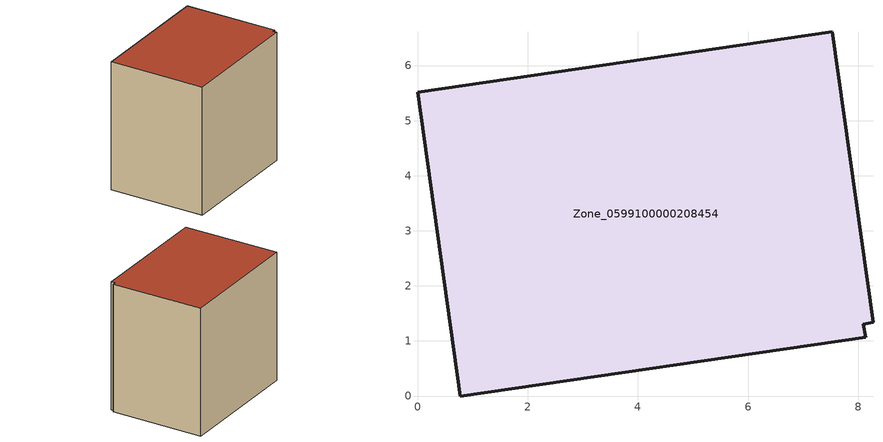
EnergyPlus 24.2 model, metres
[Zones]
Zone_0599100000208454
 floor ground (C_G): 8.27,1.34 8.09,1.3 8.13,1.06 0.77,0 0,5.52 7.53,6.61 z0
 wall outside (C_F): 8.27,1.34 7.53,6.61 0,5.52 0.77,0 8.13,1.06 8.09,1.3 8.27,1.34 z0:7.43
 roof outside (C_R): 8.09,1.3 8.27,1.34 7.53,6.61 0,5.52 0.77,0 8.13,1.06 z7.43
[BUILDING]
Pand.0599100000208454: North Axis=0; Terrain=City; Loads Convergence Tolerance Value=0.04; Temperature Convergence Tolerance Value=0.4; Solar Distribution=FullExterior; Maximum Number of Warmup Days=25; Minimum Number of Warmup Days=1
[Site:Location]
Rotterdam.The.Hague.AP_ZH_NLD Design_Conditions: Latitude=51.96; Longitude=4.45; Time Zone=1; Elevation=-4.5
[SITE:GROUNDTEMPERATURE:BUILDINGSURFACE]
18, 18, 18, 18, 18, 18, 18, 18, 18, 18, 18, 18
[MATERIAL] Thermal Absorptance=0.9; Solar Absorptance=0.7; Visible Absorptance=0.7
Name | Roughness | Thickness | Conductivity | Density | Specific Heat
G.TC.1946 | MediumSmooth | 0.15 | 1 | 540 | 1210
F.TC.1946 | Rough | 0.3 | 0.857143 | 1920 | 840
R.TC.1946 | MediumRough | 0.2 | 0.909091 | 1500 | 1000
[CONSTRUCTION]
C_G: G.TC.1946
C_F: F.TC.1946
C_R: R.TC.1946
[ZONE]
Zone_0599100000208454: Type=1; Multiplier=1; Ceiling Height=Autocalculate; Volume=Autocalculate; Floor Area=autocalculate; Part of Total Floor Area=Yes
[ZONEINFILTRATION:DESIGNFLOWRATE]
Infil_Zone_0599100000208454: Zone or ZoneList or Space or SpaceList=Zone_0599100000208454; Schedule=AlwaysOn; Design Flow Rate Calculation Method=Flow/Area; Flow Rate per Floor Area=0.003; Constant Term Coefficient=1; Temperature Term Coefficient=0; Velocity Term Coefficient=0; Velocity Squared Term Coefficient=0
[HVACTEMPLATE:ZONE:IDEALLOADSAIRSYSTEM]
Zone_0599100000208454: Maximum Heating Supply Air Temperature=50; Minimum Cooling Supply Air Temperature=13; Maximum Heating Supply Air Humidity Ratio=0.0156; Minimum Cooling Supply Air Humidity Ratio=0.0077; Heating Limit=NoLimit; Cooling Limit=NoLimit; Dehumidification Control Type=ConstantSensibleHeatRatio; Cooling Sensible Heat Ratio=0.7; Dehumidification Setpoint=60; Humidification Control Type=None; Humidification Setpoint=30; Outdoor Air Method=None; Outdoor Air Flow Rate per Person=0.00944; Outdoor Air Flow Rate per Zone Floor Area=0; Outdoor Air Flow Rate per Zone=0; Demand Controlled Ventilation Type=None; Outdoor Air Economizer Type=NoEconomizer; Heat Recovery Type=None; Sensible Heat Recovery Effectiveness=0.7; Latent Heat Recovery Effectiveness=0.65
[ZONECONTROL:THERMOSTAT]
ThermostatControl_Zone_0599100000208454: Zone or ZoneList=Zone_0599100000208454; Control Type Schedule=DualSetpointControlType; Control 1=Thermostat_Zone_0599100000208454; Temperature Difference Between Cutout And Setpoint=0
[THERMOSTATSETPOINT:DUALSETPOINT]
Thermostat_Zone_0599100000208454: Heating Setpoint Temperature Schedule=HeatingSetpoint_Zone_0599100000208454; Cooling Setpoint Temperature Schedule=CoolingSetpoint_Zone_0599100000208454
[SCHEDULE:COMPACT]
HeatingSetpoint_Zone_0599100000208454: Through: 12/31, For: AllDays, Until: 24:00, 21
CoolingSetpoint_Zone_0599100000208454: Through: 12/31, For: AllDays, Until: 24:00, 24
DualSetpointControlType: Through: 12/31, For: AllDays, Until: 24:00, 4
AlwaysOn: Through: 12/31, For: AllDays, Until: 24:00, 1
